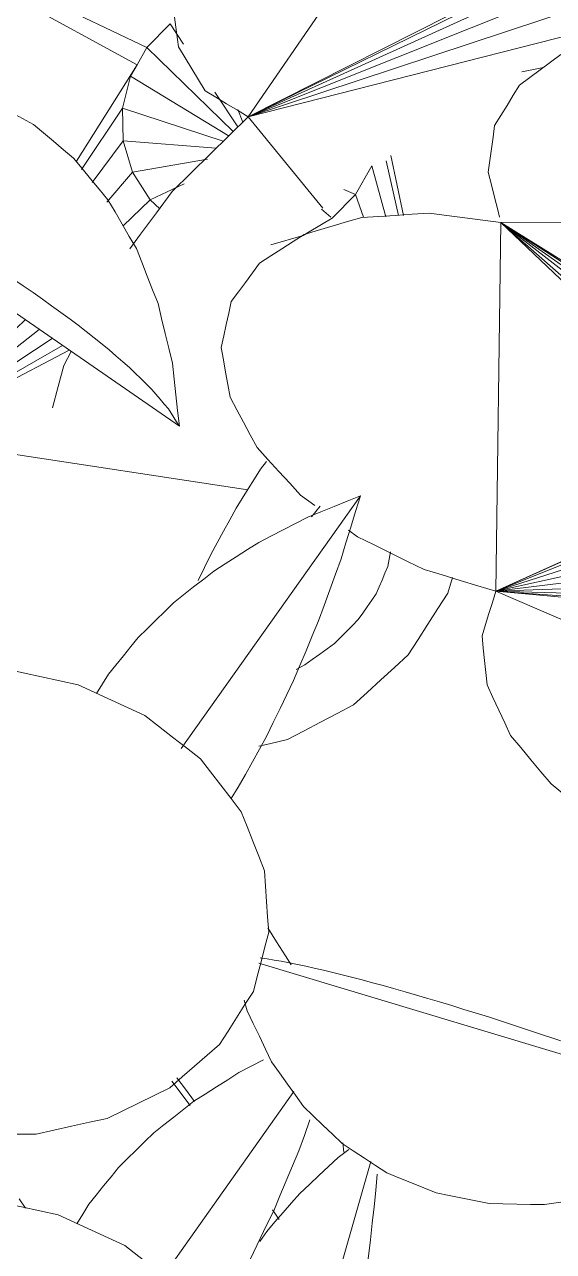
# Model space of a CAD drawing. Header units: metres. Extents: x -18.34 to -13.25, y -25.49 to -16.26.
# Drawn here: x -14.8534 to -14.819, y -21.0536 to -20.974 of the extents above; entities that cross this region are included whole.
import ezdxf

# ---------------------------------------------------------------- set-up
doc = ezdxf.new("R2010")
doc.units = ezdxf.units.M
doc.layers.add('Importações nas famílias', color=7, linetype='Continuous', lineweight=5)
doc.layers.add('Vegetação', color=7, linetype='Continuous', lineweight=5)

# ---------------------------------------------------------------- blocks, each defined once
blk = doc.blocks.new('Planta_pergolado_12200 - plantas pergolado_skp_Component_17-V3965-Pavimento 02 - Executivo')
at = {"layer": 'Importações nas famílias', "color": 9}
for p, q in [((0.015853, 0.108557), (0.027264, 0.129434)), ((0.016971, 0.107923), (0.027264, 0.129434)), ((-0.002661, 0.11296), (-0.006965, 0.121193)), ((-0.006864, 0.121243), (-0.002364, 0.113389)), ((-0.0067, 0.12133), (-0.001899, 0.114062)), ((-0.00655, 0.12154), (-0.001314, 0.114909)), ((-0.006395, 0.121772), (-0.000688, 0.115816)), ((-0.009007, 0.119233), (-0.011721, 0.101372)), ((0.009604, 0.112492), (0.015853, 0.108557)), ((0.008211, 0.111474), (0.010923, 0.109455)), ((0.009056, 0.112167), (0.013043, 0.109502)), ((0.006951, 0.110525), (0.00889, 0.108842)), ((0.005379, 0.109483), (0.007084, 0.107704)), ((0.00889, 0.108842), (0.010923, 0.109455)), ((0.010923, 0.109455), (0.010436, 0.103424)), ((0.010891, 0.102961), (0.013043, 0.109502)), ((0.010923, 0.109455), (0.013043, 0.109502)), ((0.013043, 0.109502), (0.015106, 0.108979)), ((0.007084, 0.107704), (0.00889, 0.108842)), ((0.00889, 0.108842), (0.009724, 0.103979)), ((0.015106, 0.108979), (0.011212, 0.102577)), ((0.015106, 0.108979), (0.015853, 0.108557)), ((0.015853, 0.108557), (0.016971, 0.107923)), ((0.0065, 0.107069), (0.007084, 0.107704)), ((0.00812, 0.105493), (0.007084, 0.107704)), ((0.011532, 0.10231), (0.016971, 0.107923)), ((0.016971, 0.107923), (0.018511, 0.106406)), ((0.017188, 0.105537), (0.018511, 0.106406)), ((0.011822, 0.102015), (0.014086, 0.103501)), ((0.012137, 0.101695), (0.012958, 0.102006)), ((0.004787, 0.097765), (0.004182, 0.099872)), ((0.00501, 0.097388), (0.004787, 0.097765)), ((0.00501, 0.097388), (0.005897, 0.095889)), ((0.006489, 0.096583), (0.005966, 0.09597)), ((0.005897, 0.095889), (0.007437, 0.094371)), ((0.007764, 0.095142), (0.007437, 0.094371)), ((0.005966, 0.093862), (0.007437, 0.094371)), ((0.007437, 0.094371), (0.009302, 0.093315)), ((0.009302, 0.093315), (0.005981, 0.09241)), ((0.009629, 0.092394), (0.00608, 0.091579)), ((0.006068, 0.091256), (0.00997, 0.092089)), ((-0.017405, 0.088077), (-0.018418, 0.088393)), ((0.015396, 0.083576), (0.015686, 0.082173))]:
    blk.add_line(p, q, dxfattribs=at)
at = {"layer": 'Importações nas famílias', "color": 9, "flags": 128}
for points in [[(-0.027922, 0.098786), (-0.028198, 0.09997), (-0.028355, 0.100643)], [(-0.025673, 0.0945), (-0.026235, 0.095571), (-0.026798, 0.096643), (-0.02736, 0.097715), (-0.027922, 0.098786)], [(-0.022431, 0.090955), (-0.023242, 0.091841), (-0.024052, 0.092727), (-0.024863, 0.093613), (-0.025673, 0.0945)], [(-0.018418, 0.088393), (-0.019422, 0.089033), (-0.020425, 0.089674), (-0.021428, 0.090314), (-0.022431, 0.090955)]]:
    blk.add_lwpolyline(points, dxfattribs=at)
blk = doc.blocks.new('Planta_pergolado_12200 - plantas pergolado_skp_Component_16-V3966-Pavimento 02 - Executivo')
blk.add_blockref('Planta_pergolado_12200 - plantas pergolado_skp_Component_17-V3965-Pavimento 02 - Executivo', (0, 0))
blk = doc.blocks.new('Planta_pergolado_12200 - plantas pergolado_skp_Component_17-V3996-Pavimento 02 - Executivo')
at = {"layer": 'Importações nas famílias', "color": 9}
for p, q in [((-0.002745, 0.112838), (-0.003658, 0.113303)), ((0.012483, 0.101343), (0.00655, 0.096496)), ((0.017869, 0.080178), (0.012483, 0.101343)), ((0.012483, 0.101343), (0.044688, 0.079162)), ((0.020381, 0.077448), (0.012483, 0.101343)), ((0.023173, 0.07455), (0.012483, 0.101343)), ((0.025738, 0.072095), (0.012483, 0.101343)), ((0.027212, 0.071278), (0.012483, 0.101343)), ((0.02768, 0.071269), (0.012483, 0.101343))]:
    blk.add_line(p, q, dxfattribs=at)
at = {"layer": 'Importações nas famílias', "color": 9, "flags": 128}
for points in [[(-0.003658, 0.113303), (-0.005025, 0.113676), (-0.006393, 0.114049)], [(0.007629, 0.106276), (0.006245, 0.107302), (0.00486, 0.108328), (0.003922, 0.109023)], [(0.012483, 0.101343), (0.011269, 0.102577), (0.010056, 0.10381), (0.008843, 0.105043), (0.007629, 0.106276)], [(0.017021, 0.105862), (0.016307, 0.105432), (0.015593, 0.105002), (0.014879, 0.104572), (0.014165, 0.104142)], [(0.020855, 0.106387), (0.019897, 0.106256), (0.018938, 0.106125), (0.01798, 0.105993), (0.017021, 0.105862)], [(0.014165, 0.104142), (0.013745, 0.103442), (0.013324, 0.102742), (0.012903, 0.102043), (0.012483, 0.101343)]]:
    blk.add_lwpolyline(points, dxfattribs=at)
blk = doc.blocks.new('Planta_pergolado_12200 - plantas pergolado_skp_Component_16-V3997-Pavimento 02 - Executivo')
blk.add_blockref('Planta_pergolado_12200 - plantas pergolado_skp_Component_17-V3996-Pavimento 02 - Executivo', (0, 0))
blk = doc.blocks.new('Planta_pergolado_12200 - plantas pergolado_skp_-V4002-Pavimento 02 - Executivo')
blk.add_blockref('Planta_pergolado_12200 - plantas pergolado_skp_Component_16-V3997-Pavimento 02 - Executivo', (0, 0))
blk = doc.blocks.new('Planta_pergolado_12200 - plantas pergolado_skp_-V4003-Pavimento 02 - Executivo')
for name in ['Planta_pergolado_12200 - plantas pergolado_skp_Component_16-V3966-Pavimento 02 - Executivo', 'Planta_pergolado_12200 - plantas pergolado_skp_-V4002-Pavimento 02 - Executivo']:
    blk.add_blockref(name, (0, 0))
blk = doc.blocks.new('Planta_pergolado_12200 - plantas pergolado_skp_-V4061-Pavimento 02 - Executivo')
blk.add_blockref('Planta_pergolado_12200 - plantas pergolado_skp_-V4003-Pavimento 02 - Executivo', (0, 0))
blk = doc.blocks.new('Planta_pergolado_12200 - plantas pergolado_skp_Component_12-V3136-Pavimento 02 - Executivo')
at = {"layer": 'Importações nas famílias', "color": 9}
for p, q in [((-0.050755, 0.098371), (-0.062878, 0.106973)), ((-0.066127, 0.103743), (-0.065405, 0.103273))]:
    blk.add_line(p, q, dxfattribs=at)
at = {"layer": 'Importações nas famílias', "color": 9, "flags": 128}
for points in [[(-0.05807, 0.111694), (-0.0587, 0.112082), (-0.05933, 0.112471)], [(-0.055678, 0.109763), (-0.056276, 0.110245), (-0.056874, 0.110728), (-0.057472, 0.111211), (-0.05807, 0.111694)], [(-0.053439, 0.107477), (-0.053999, 0.108049), (-0.054558, 0.10862), (-0.055118, 0.109191), (-0.055678, 0.109763)], [(-0.051379, 0.104862), (-0.051894, 0.105516), (-0.052409, 0.106169), (-0.052924, 0.106823), (-0.053439, 0.107477)], [(-0.049521, 0.101946), (-0.049986, 0.102675), (-0.05045, 0.103404), (-0.050915, 0.104133), (-0.051379, 0.104862)], [(-0.065405, 0.103273), (-0.064581, 0.102813), (-0.063757, 0.102354), (-0.062933, 0.101895), (-0.062109, 0.101436)], [(-0.048703, 0.100354), (-0.049112, 0.10115), (-0.049521, 0.101946)], [(-0.062109, 0.101436), (-0.061203, 0.100998), (-0.060296, 0.100561), (-0.059389, 0.100123), (-0.058482, 0.099685)], [(-0.058482, 0.099685), (-0.057514, 0.099279), (-0.056545, 0.098874), (-0.055577, 0.098468), (-0.054608, 0.098062)], [(-0.054608, 0.098062), (-0.053601, 0.097697), (-0.052594, 0.097333)]]:
    blk.add_lwpolyline(points, dxfattribs=at)
blk = doc.blocks.new('Planta_pergolado_12200 - plantas pergolado_skp_Component_17-V4069-Pavimento 02 - Executivo')
at = {"layer": 'Importações nas famílias', "color": 9, "flags": 128}
for points in [[(-0.057728, 0.118422), (-0.057985, 0.117235), (-0.058242, 0.116048), (-0.058499, 0.114861), (-0.058755, 0.113674)], [(-0.058755, 0.113674), (-0.059252, 0.112591), (-0.059748, 0.111509), (-0.060245, 0.110427), (-0.060741, 0.109345)], [(-0.060741, 0.109345), (-0.061444, 0.108441), (-0.062146, 0.107537), (-0.062848, 0.106634), (-0.06355, 0.10573)]]:
    blk.add_lwpolyline(points, dxfattribs=at)
blk = doc.blocks.new('Planta_pergolado_12200 - plantas pergolado_skp_Component_16-V4070-Pavimento 02 - Executivo')
for name in ['Planta_pergolado_12200 - plantas pergolado_skp_Component_17-V4069-Pavimento 02 - Executivo', 'Planta_pergolado_12200 - plantas pergolado_skp_Component_12-V3136-Pavimento 02 - Executivo']:
    blk.add_blockref(name, (0, 0))
blk = doc.blocks.new('Planta_pergolado_12200 - plantas pergolado_skp_Component_12-V2197-Pavimento 02 - Executivo')
at = {"layer": 'Importações nas famílias', "color": 9}
for p, q in [((-0.086693, -0.06914), (-0.076813, -0.101936)), ((-0.079222, -0.102892), (-0.079904, -0.102694))]:
    blk.add_line(p, q, dxfattribs=at)
at = {"layer": 'Importações nas famílias', "color": 9, "flags": 128}
for points in [[(-0.088995, -0.072515), (-0.08842, -0.071671), (-0.087844, -0.070827), (-0.087269, -0.069984), (-0.086693, -0.06914)], [(-0.086693, -0.06914), (-0.086338, -0.070067), (-0.085982, -0.070993), (-0.085626, -0.07192), (-0.08527, -0.072846)], [(-0.090752, -0.076072), (-0.090313, -0.075183), (-0.089873, -0.074293), (-0.089434, -0.073404), (-0.088995, -0.072515)], [(-0.08527, -0.072846), (-0.084929, -0.073767), (-0.084588, -0.074688), (-0.084247, -0.075609), (-0.083905, -0.076529)], [(-0.091922, -0.079729), (-0.091629, -0.078815), (-0.091337, -0.077901), (-0.091044, -0.076986), (-0.090752, -0.076072)], [(-0.083905, -0.076529), (-0.083582, -0.077434), (-0.083259, -0.078338), (-0.082936, -0.079243), (-0.082613, -0.080147)], [(-0.092478, -0.083399), (-0.092339, -0.082482), (-0.0922, -0.081564), (-0.092061, -0.080647), (-0.091922, -0.079729)], [(-0.082613, -0.080147), (-0.082312, -0.081026), (-0.082011, -0.081904), (-0.08171, -0.082783), (-0.081409, -0.083661)], [(-0.092407, -0.086997), (-0.092425, -0.086098), (-0.092442, -0.085198), (-0.09246, -0.084299), (-0.092478, -0.083399)], [(-0.081409, -0.083661), (-0.081133, -0.084504), (-0.080858, -0.085346), (-0.080582, -0.086188), (-0.080306, -0.087031)], [(-0.091711, -0.090438), (-0.091885, -0.089578), (-0.092059, -0.088718), (-0.092233, -0.087858), (-0.092407, -0.086997)], [(-0.080306, -0.087031), (-0.080058, -0.087828), (-0.079811, -0.088625), (-0.079563, -0.089422), (-0.079316, -0.09022)], [(-0.090405, -0.093641), (-0.090732, -0.092841), (-0.091058, -0.09204), (-0.091384, -0.091239), (-0.091711, -0.090438)], [(-0.079316, -0.09022), (-0.079099, -0.090963), (-0.078883, -0.091706), (-0.078666, -0.092449), (-0.07845, -0.093192)], [(-0.088522, -0.096532), (-0.088993, -0.095809), (-0.089464, -0.095087), (-0.089934, -0.094364), (-0.090405, -0.093641)], [(-0.07845, -0.093192), (-0.078267, -0.093872), (-0.078084, -0.094553), (-0.077901, -0.095233), (-0.077718, -0.095914)], [(-0.077718, -0.095914), (-0.07757, -0.096525), (-0.077423, -0.097135), (-0.077275, -0.097746), (-0.077128, -0.098357)], [(-0.086104, -0.099042), (-0.086708, -0.098414), (-0.087313, -0.097787), (-0.087917, -0.097159), (-0.088522, -0.096532)], [(-0.077128, -0.098357), (-0.077017, -0.09889), (-0.076907, -0.099424), (-0.076797, -0.099958), (-0.076686, -0.100492)], [(-0.083208, -0.101112), (-0.083932, -0.100594), (-0.084656, -0.100077), (-0.08538, -0.099559), (-0.086104, -0.099042)], [(-0.076686, -0.100492), (-0.076614, -0.100943), (-0.076542, -0.101394), (-0.07647, -0.101846)], [(-0.079904, -0.102694), (-0.08073, -0.102298), (-0.081556, -0.101903), (-0.082382, -0.101507), (-0.083208, -0.101112)]]:
    blk.add_lwpolyline(points, dxfattribs=at)
blk = doc.blocks.new('Planta_pergolado_12200 - plantas pergolado_skp_Component_12-V2214-Pavimento 02 - Executivo')
at = {"layer": 'Importações nas famílias', "color": 9}
for p, q in [((-0.086921, -0.102447), (-0.10331, -0.114075)), ((-0.106559, -0.110845), (-0.105837, -0.110375))]:
    blk.add_line(p, q, dxfattribs=at)
at = {"layer": 'Importações nas famílias', "color": 9, "flags": 128}
for points in [[(-0.091011, -0.103706), (-0.089989, -0.103391), (-0.088966, -0.103077), (-0.087944, -0.102762), (-0.086921, -0.102447)], [(-0.086921, -0.102447), (-0.08727, -0.103302), (-0.087619, -0.104156), (-0.087968, -0.10501), (-0.088317, -0.105864)], [(-0.095041, -0.105164), (-0.094033, -0.1048), (-0.093026, -0.104435), (-0.092019, -0.104071), (-0.091011, -0.103706)], [(-0.098914, -0.106788), (-0.097946, -0.106382), (-0.096978, -0.105976), (-0.096009, -0.10557), (-0.095041, -0.105164)], [(-0.088317, -0.105864), (-0.088726, -0.10666), (-0.089135, -0.107456), (-0.089544, -0.108252), (-0.089953, -0.109048)], [(-0.102542, -0.108538), (-0.101635, -0.108101), (-0.100728, -0.107663), (-0.099821, -0.107225), (-0.098914, -0.106788)], [(-0.105837, -0.110375), (-0.105013, -0.109916), (-0.104189, -0.109457), (-0.103366, -0.108998), (-0.102542, -0.108538)], [(-0.089953, -0.109048), (-0.090418, -0.109777), (-0.090882, -0.110506), (-0.091347, -0.111235), (-0.091812, -0.111964)], [(-0.091812, -0.111964), (-0.092326, -0.112618), (-0.092841, -0.113272), (-0.093356, -0.113926), (-0.093871, -0.11458)], [(-0.093871, -0.11458), (-0.094431, -0.115151), (-0.094991, -0.115722), (-0.09555, -0.116294), (-0.09611, -0.116865)], [(-0.09611, -0.116865), (-0.096708, -0.117348), (-0.097306, -0.117831), (-0.097904, -0.118313), (-0.098502, -0.118796)], [(-0.098502, -0.118796), (-0.099132, -0.119185), (-0.099762, -0.119573)]]:
    blk.add_lwpolyline(points, dxfattribs=at)
blk = doc.blocks.new('Planta_pergolado_12200 - plantas pergolado_skp_Component_17-V2223-Pavimento 02 - Executivo')
at = {"layer": 'Importações nas famílias', "color": 9, "flags": 128}
for points in [[(-0.040415, -0.100012), (-0.041375, -0.100262), (-0.042334, -0.100511), (-0.043294, -0.10076), (-0.044253, -0.101009)], [(-0.036441, -0.100279), (-0.037435, -0.100212), (-0.038428, -0.100146), (-0.039422, -0.100079), (-0.040415, -0.100012)], [(-0.032603, -0.101791), (-0.033563, -0.101413), (-0.034522, -0.101035), (-0.035482, -0.100657), (-0.036441, -0.100279)], [(-0.044253, -0.101009), (-0.045114, -0.101557), (-0.045974, -0.102105), (-0.046835, -0.102653), (-0.047695, -0.1032)], [(-0.029163, -0.104444), (-0.030023, -0.103781), (-0.030883, -0.103117), (-0.031743, -0.102454), (-0.032603, -0.101791)], [(-0.047695, -0.1032), (-0.048398, -0.10401), (-0.0491, -0.104819), (-0.049803, -0.105628), (-0.050506, -0.106438)], [(-0.026354, -0.108058), (-0.027056, -0.107155), (-0.027758, -0.106251), (-0.02846, -0.105347), (-0.029163, -0.104444)], [(-0.050506, -0.106438), (-0.051003, -0.107453), (-0.0515, -0.108469), (-0.051996, -0.109485), (-0.052493, -0.1105)], [(-0.024368, -0.112387), (-0.024864, -0.111305), (-0.025361, -0.110223), (-0.025857, -0.10914), (-0.026354, -0.108058)], [(-0.052493, -0.1105), (-0.052751, -0.111653), (-0.053008, -0.112805), (-0.053265, -0.113958), (-0.053523, -0.115111)], [(-0.02334, -0.117136), (-0.023597, -0.115949), (-0.023854, -0.114762), (-0.024111, -0.113574), (-0.024368, -0.112387)], [(-0.053523, -0.115111), (-0.053523, -0.116322), (-0.053523, -0.117533), (-0.053524, -0.118744), (-0.053524, -0.119956)]]:
    blk.add_lwpolyline(points, dxfattribs=at)
blk = doc.blocks.new('Planta_pergolado_12200 - plantas pergolado_skp_Component_16-V4087-Pavimento 02 - Executivo')
at = {"extrusion": (0, 0, -1), "zscale": -1, "rotation": 180}
for name, p in [('Planta_pergolado_12200 - plantas pergolado_skp_Component_17-V2223-Pavimento 02 - Executivo', (0, 0)), ('Planta_pergolado_12200 - plantas pergolado_skp_Component_12-V2214-Pavimento 02 - Executivo', (-0.07482, -0.008389)), ('Planta_pergolado_12200 - plantas pergolado_skp_Component_12-V2197-Pavimento 02 - Executivo', (-0.034388, -0.001286))]:
    blk.add_blockref(name, p, dxfattribs=at)
blk = doc.blocks.new('Planta_pergolado_12200 - plantas pergolado_skp_Component_12-V2229-Pavimento 02 - Executivo')
at = {"layer": 'Importações nas famílias', "color": 9}
for p, q in [((-0.057174, -0.093059), (-0.056107, -0.092972)), ((-0.055289, -0.093392), (-0.072366, -0.098279)), ((-0.054508, -0.094809), (-0.055042, -0.095508)), ((-0.073949, -0.095791), (-0.073138, -0.095581)), ((-0.059835, -0.100143), (-0.060486, -0.100589))]:
    blk.add_line(p, q, dxfattribs=at)
at = {"layer": 'Importações nas famílias', "color": 9, "flags": 128}
for points in [[(-0.061429, -0.093532), (-0.060365, -0.093414), (-0.059302, -0.093295), (-0.058238, -0.093177), (-0.057174, -0.093059)], [(-0.065572, -0.09412), (-0.064536, -0.093973), (-0.063501, -0.093826), (-0.062465, -0.093679), (-0.061429, -0.093532)], [(-0.069506, -0.094809), (-0.068522, -0.094637), (-0.067539, -0.094464), (-0.066556, -0.094292), (-0.065572, -0.09412)], [(-0.073138, -0.095581), (-0.07223, -0.095388), (-0.071322, -0.095195), (-0.070414, -0.095002), (-0.069506, -0.094809)], [(-0.055042, -0.095508), (-0.055621, -0.09613), (-0.056201, -0.096752), (-0.05678, -0.097373), (-0.05736, -0.097995)], [(-0.05736, -0.097995), (-0.057979, -0.098532), (-0.058597, -0.099069), (-0.059216, -0.099606), (-0.059835, -0.100143)]]:
    blk.add_lwpolyline(points, dxfattribs=at)
blk = doc.blocks.new('Planta_pergolado_12200 - plantas pergolado_skp_Component_17-V4090-Pavimento 02 - Executivo')
at = {"layer": 'Importações nas famílias', "color": 9}
blk.add_line((-0.057708, 0.116217), (-0.058329, 0.115786), dxfattribs=at)
blk = doc.blocks.new('Planta_pergolado_12200 - plantas pergolado_skp_Component_16-V4091-Pavimento 02 - Executivo')
blk.add_blockref('Planta_pergolado_12200 - plantas pergolado_skp_Component_17-V4090-Pavimento 02 - Executivo', (0, 0))
at = {"extrusion": (0, 0, -1), "zscale": -1, "rotation": 180}
blk.add_blockref('Planta_pergolado_12200 - plantas pergolado_skp_Component_12-V2229-Pavimento 02 - Executivo', (0, 0), dxfattribs=at)
blk = doc.blocks.new('Planta_pergolado_12200 - plantas pergolado_skp_-V4107-Pavimento 02 - Executivo')
for name in ['Planta_pergolado_12200 - plantas pergolado_skp_Component_16-V4070-Pavimento 02 - Executivo', 'Planta_pergolado_12200 - plantas pergolado_skp_Component_16-V4087-Pavimento 02 - Executivo', 'Planta_pergolado_12200 - plantas pergolado_skp_Component_16-V4091-Pavimento 02 - Executivo']:
    blk.add_blockref(name, (0, 0))
blk = doc.blocks.new('Planta_pergolado_12200 - plantas pergolado_skp_Component_12-V4125-Pavimento 02 - Executivo')
at = {"layer": 'Importações nas famílias', "color": 9}
for p, q in [((-0.050076, 0.106304), (-0.051662, 0.105114)), ((-0.058433, 0.099769), (-0.059044, 0.099337)), ((-0.054689, 0.095142), (-0.054071, 0.095207))]:
    blk.add_line(p, q, dxfattribs=at)
at = {"layer": 'Importações nas famílias', "color": 9, "flags": 128}
for points in [[(-0.049855, 0.105968), (-0.050604, 0.105416), (-0.051403, 0.104829)], [(-0.04253, 0.098552), (-0.041947, 0.098924), (-0.041045, 0.099498), (-0.040144, 0.100072)]]:
    blk.add_lwpolyline(points, dxfattribs=at)
blk = doc.blocks.new('Planta_pergolado_12200 - plantas pergolado_skp_Component_17-V2269-Pavimento 02 - Executivo')
at = {"layer": 'Importações nas famílias', "color": 9, "flags": 128}
for points in [[(-0.054512, -0.068086), (-0.054419, -0.066873), (-0.054325, -0.06566), (-0.054232, -0.064447)], [(-0.056102, -0.07268), (-0.055704, -0.071531), (-0.055307, -0.070383), (-0.05491, -0.069234), (-0.054512, -0.068086)], [(-0.058799, -0.076703), (-0.058125, -0.075697), (-0.05745, -0.074691), (-0.056776, -0.073686), (-0.056102, -0.07268)], [(-0.06242, -0.07988), (-0.061515, -0.079086), (-0.06061, -0.078291), (-0.059704, -0.077497), (-0.058799, -0.076703)], [(-0.066718, -0.081995), (-0.065644, -0.081466), (-0.064569, -0.080938), (-0.063495, -0.080409), (-0.06242, -0.07988)], [(-0.074961, -0.082635), (-0.073774, -0.082725), (-0.072587, -0.082815), (-0.0714, -0.082904)], [(-0.0714, -0.082904), (-0.07023, -0.082677), (-0.069059, -0.08245), (-0.067889, -0.082223), (-0.066718, -0.081995)]]:
    blk.add_lwpolyline(points, dxfattribs=at)
blk = doc.blocks.new('Planta_pergolado_12200 - plantas pergolado_skp_Component_16-V4126-Pavimento 02 - Executivo')
blk.add_blockref('Planta_pergolado_12200 - plantas pergolado_skp_Component_12-V4125-Pavimento 02 - Executivo', (0, 0))
at = {"extrusion": (0, 0, -1), "zscale": -1, "rotation": 180}
blk.add_blockref('Planta_pergolado_12200 - plantas pergolado_skp_Component_17-V2269-Pavimento 02 - Executivo', (0, 0), dxfattribs=at)
blk = doc.blocks.new('Planta_pergolado_12200 - plantas pergolado_skp_-V4144-Pavimento 02 - Executivo')
blk.add_blockref('Planta_pergolado_12200 - plantas pergolado_skp_Component_16-V4126-Pavimento 02 - Executivo', (0, 0))
blk = doc.blocks.new('Planta_pergolado_12200 - plantas pergolado_skp_Component_12-V2368-Pavimento 02 - Executivo')
at = {"layer": 'Importações nas famílias', "color": 9}
blk.add_line((0.011988, -0.134166), (-0.0076, -0.105809), dxfattribs=at)
at = {"layer": 'Importações nas famílias', "color": 9, "flags": 128}
for points in [[(-0.0076, -0.105809), (-0.006577, -0.105921), (-0.005554, -0.106032), (-0.004531, -0.106144), (-0.003508, -0.106255)], [(-0.006474, -0.106523), (-0.006756, -0.106344), (-0.007037, -0.106166), (-0.007319, -0.105988), (-0.0076, -0.105809)], [(-0.005201, -0.107603), (-0.005519, -0.107333), (-0.005837, -0.107063), (-0.006156, -0.106793), (-0.006474, -0.106523)], [(-0.003508, -0.106255), (-0.002539, -0.10649), (-0.001571, -0.106725), (-0.000602, -0.106959), (0.000366, -0.107194)], [(0.000366, -0.107194), (0.001257, -0.107546), (0.002148, -0.107898), (0.003039, -0.10825), (0.00393, -0.108602)], [(-0.003793, -0.109038), (-0.004145, -0.108679), (-0.004497, -0.10832), (-0.004849, -0.107961), (-0.005201, -0.107603)], [(-0.002266, -0.110811), (-0.002648, -0.110368), (-0.003029, -0.109925), (-0.003411, -0.109481), (-0.003793, -0.109038)], [(0.00393, -0.108602), (0.004722, -0.109064), (0.005515, -0.109525), (0.006307, -0.109987), (0.0071, -0.110448)], [(0.0071, -0.110448), (0.007776, -0.111008), (0.008451, -0.111568), (0.009127, -0.112128), (0.009803, -0.112688)], [(-0.000638, -0.112905), (-0.001045, -0.112381), (-0.001452, -0.111858), (-0.001859, -0.111335), (-0.002266, -0.110811)], [(0.001073, -0.115294), (0.000645, -0.114696), (0.000217, -0.114099), (-0.000211, -0.113502), (-0.000638, -0.112905)], [(0.009803, -0.112688), (0.010345, -0.113334), (0.010888, -0.113979), (0.011431, -0.114624), (0.011974, -0.11527)], [(0.002848, -0.117952), (0.002404, -0.117287), (0.00196, -0.116623), (0.001517, -0.115958), (0.001073, -0.115294)], [(0.011974, -0.11527), (0.012371, -0.115985), (0.012768, -0.116701), (0.013166, -0.117416), (0.013563, -0.118132)], [(0.004668, -0.12085), (0.004213, -0.120126), (0.003758, -0.119401), (0.003303, -0.118677), (0.002848, -0.117952)], [(0.013563, -0.118132), (0.013805, -0.118901), (0.014048, -0.11967), (0.01429, -0.120439), (0.014533, -0.121208)], [(0.006513, -0.123956), (0.006052, -0.12318), (0.005591, -0.122403), (0.00513, -0.121627), (0.004668, -0.12085)], [(0.014533, -0.121208), (0.014614, -0.122012), (0.014696, -0.122817), (0.014778, -0.123621), (0.01486, -0.124425)], [(0.008362, -0.127236), (0.007899, -0.126416), (0.007437, -0.125596), (0.006975, -0.124776), (0.006513, -0.123956)], [(0.01486, -0.124425), (0.014779, -0.125246), (0.014699, -0.126067), (0.014618, -0.126888), (0.014538, -0.127709)], [(0.010193, -0.130651), (0.009735, -0.129797), (0.009278, -0.128944), (0.00882, -0.12809), (0.008362, -0.127236)], [(0.014538, -0.127709), (0.014296, -0.128527), (0.014055, -0.129345), (0.013814, -0.130163), (0.013573, -0.130981)], [(0.011988, -0.134166), (0.01154, -0.133287), (0.011091, -0.132409), (0.010642, -0.13153), (0.010193, -0.130651)], [(0.013573, -0.130981), (0.013177, -0.131778), (0.012781, -0.132574), (0.012384, -0.13337), (0.011988, -0.134166)]]:
    blk.add_lwpolyline(points, dxfattribs=at)
blk = doc.blocks.new('Planta_pergolado_12200 - plantas pergolado_skp_Component_12-V2370-Pavimento 02 - Executivo')
at = {"layer": 'Importações nas famílias', "color": 9}
for p, q in [((-0.013476, -0.097241), (-0.01279, -0.096662)), ((-0.023379, -0.098225), (-0.023071, -0.097659)), ((-0.009877, -0.10016), (-0.01038, -0.100539))]:
    blk.add_line(p, q, dxfattribs=at)
at = {"layer": 'Importações nas famílias', "color": 9, "flags": 128}
for points in [[(-0.018466, -0.093036), (-0.018021, -0.092847), (-0.017575, -0.092657), (-0.017129, -0.092467), (-0.016684, -0.092277)], [(-0.016684, -0.092277), (-0.016215, -0.092189), (-0.015747, -0.092102)], [(-0.020137, -0.094196), (-0.01972, -0.093906), (-0.019302, -0.093616), (-0.018884, -0.093326), (-0.018466, -0.093036)], [(-0.021678, -0.095742), (-0.021293, -0.095356), (-0.020908, -0.094969), (-0.020523, -0.094582), (-0.020137, -0.094196)], [(-0.023071, -0.097659), (-0.022723, -0.09718), (-0.022375, -0.096701), (-0.022026, -0.096222), (-0.021678, -0.095742)], [(-0.01038, -0.100539), (-0.011014, -0.100937), (-0.011647, -0.101336), (-0.01228, -0.101735), (-0.012913, -0.102134)], [(-0.012913, -0.102134), (-0.013661, -0.102543), (-0.014409, -0.102952), (-0.015157, -0.103361), (-0.015905, -0.10377)], [(-0.015905, -0.10377), (-0.016751, -0.104179), (-0.017596, -0.104589)]]:
    blk.add_lwpolyline(points, dxfattribs=at)
blk = doc.blocks.new('Planta_pergolado_12200 - plantas pergolado_skp_Component_17-V4205-Pavimento 02 - Executivo')
at = {"layer": 'Importações nas famílias', "color": 9}
for p, q in [((-0.012741, 0.097015), (-0.012066, 0.09794)), ((-0.014766, 0.094241), (-0.01434, 0.094825)), ((-0.018298, 0.085269), (-0.027053, 0.065002)), ((-0.019242, 0.074796), (-0.018298, 0.085269)), ((-0.018298, 0.085269), (-0.019036, 0.07464)), ((-0.018298, 0.085269), (-0.018598, 0.07431)), ((-0.018298, 0.085269), (-0.016759, 0.072921)), ((-0.018298, 0.085269), (-0.015237, 0.071595)), ((-0.018298, 0.085269), (-0.013293, 0.069668)), ((-0.018298, 0.085269), (-0.011956, 0.069372)), ((-0.018298, 0.085269), (-0.010828, 0.068545)), ((-0.018298, 0.085269), (-0.010492, 0.068022)), ((-0.018298, 0.085269), (0.005628, 0.084945)), ((-0.018298, 0.085269), (-0.017861, 0.073753)), ((-0.010492, 0.068022), (0.005628, 0.084945)), ((-0.009988, 0.06724), (0.005628, 0.084945)), ((-0.009491, 0.065549), (0.005628, 0.084945)), ((-0.009372, 0.063586), (0.005628, 0.084945)), ((0.005628, 0.084945), (-0.009052, 0.062385)), ((0.005628, 0.084945), (-0.008811, 0.061736)), ((0.005669, 0.058816), (0.005628, 0.084945))]:
    blk.add_line(p, q, dxfattribs=at)
at = {"layer": 'Importações nas famílias', "color": 9, "flags": 128}
for points in [[(-0.005704, 0.102522), (-0.004897, 0.102665), (-0.00409, 0.102808), (-0.003283, 0.10295), (-0.002476, 0.103093)], [(-0.002476, 0.103093), (-0.001735, 0.102929), (-0.000994, 0.102766), (-0.000253, 0.102602), (0.000489, 0.102438)], [(-0.008975, 0.100765), (-0.008157, 0.101204), (-0.007339, 0.101643), (-0.006522, 0.102083), (-0.005704, 0.102522)], [(0.000489, 0.102438), (0.001114, 0.101979), (0.001738, 0.10152), (0.002363, 0.101061), (0.002988, 0.100602)], [(-0.012066, 0.09794), (-0.011293, 0.098646), (-0.01052, 0.099352), (-0.009747, 0.100058), (-0.008975, 0.100765)], [(0.002988, 0.100602), (0.003454, 0.099879), (0.003921, 0.099156), (0.004387, 0.098434), (0.004853, 0.097711)], [(0.004853, 0.097711), (0.005128, 0.096773), (0.005404, 0.095835), (0.005679, 0.094897), (0.005955, 0.09396)], [(-0.016892, 0.089919), (-0.01636, 0.090999), (-0.015829, 0.09208), (-0.015297, 0.09316), (-0.014766, 0.094241)], [(0.005955, 0.09396), (0.006021, 0.092871), (0.006087, 0.091783), (0.006153, 0.090694), (0.006219, 0.089606)], [(-0.018298, 0.085269), (-0.017947, 0.086432), (-0.017595, 0.087594), (-0.017243, 0.088757), (-0.016892, 0.089919)], [(0.006219, 0.089606), (0.006071, 0.088441), (0.005924, 0.087275), (0.005776, 0.08611), (0.005628, 0.084945)], [(-0.024378, 0.08584), (-0.02358, 0.085922), (-0.022782, 0.086004), (-0.021983, 0.086085), (-0.021185, 0.086167)], [(-0.021185, 0.086167), (-0.020464, 0.085942), (-0.019742, 0.085718), (-0.01902, 0.085494), (-0.018298, 0.085269)], [(-0.027658, 0.084313), (-0.026838, 0.084695), (-0.026018, 0.085077), (-0.025198, 0.085459), (-0.024378, 0.08584)], [(0.005966, 0.08503), (0.006442, 0.085149), (0.007255, 0.085352), (0.008069, 0.085556), (0.008882, 0.085759)], [(0.008882, 0.085759), (0.009641, 0.085656), (0.010399, 0.085554), (0.011158, 0.085451), (0.011917, 0.085348)], [(0.011917, 0.085348), (0.012569, 0.084947), (0.01322, 0.084545), (0.013872, 0.084143), (0.014524, 0.083741)], [(-0.030802, 0.081688), (-0.030016, 0.082345), (-0.02923, 0.083001), (-0.028444, 0.083657), (-0.027658, 0.084313)], [(0.014524, 0.083741), (0.015025, 0.083068), (0.015526, 0.082394), (0.016027, 0.08172), (0.016527, 0.081047)], [(-0.033597, 0.078146), (-0.032898, 0.079031), (-0.032199, 0.079917), (-0.031501, 0.080803), (-0.030802, 0.081688)]]:
    blk.add_lwpolyline(points, dxfattribs=at)
blk = doc.blocks.new('Planta_pergolado_12200 - plantas pergolado_skp_Component_16-V4206-Pavimento 02 - Executivo')
at = {"extrusion": (0, 0, -1), "rotation": 180}
for name, zscale in [('Planta_pergolado_12200 - plantas pergolado_skp_Component_12-V2368-Pavimento 02 - Executivo', -1), ('Planta_pergolado_12200 - plantas pergolado_skp_Component_12-V2370-Pavimento 02 - Executivo', -1.000000000000001)]:
    blk.add_blockref(name, (0, 0), dxfattribs=dict(at, zscale=zscale))
blk.add_blockref('Planta_pergolado_12200 - plantas pergolado_skp_Component_17-V4205-Pavimento 02 - Executivo', (0, 0))
blk = doc.blocks.new('Planta_pergolado_12200 - plantas pergolado_skp_-V4247-Pavimento 02 - Executivo')
blk.add_blockref('Planta_pergolado_12200 - plantas pergolado_skp_Component_16-V4206-Pavimento 02 - Executivo', (0, 0))
blk = doc.blocks.new('Planta_pergolado_12200 - plantas pergolado_skp_-V4293-Pavimento 02 - Executivo')
for name in ['Planta_pergolado_12200 - plantas pergolado_skp_-V4107-Pavimento 02 - Executivo', 'Planta_pergolado_12200 - plantas pergolado_skp_-V4247-Pavimento 02 - Executivo', 'Planta_pergolado_12200 - plantas pergolado_skp_-V4144-Pavimento 02 - Executivo']:
    blk.add_blockref(name, (0, 0))
blk = doc.blocks.new('Planta_pergolado_12200 - Planta_pergolado_12200-V4294-Pavimento 02 - Executivo')
for name in ['Planta_pergolado_12200 - plantas pergolado_skp_-V4293-Pavimento 02 - Executivo', 'Planta_pergolado_12200 - plantas pergolado_skp_-V4061-Pavimento 02 - Executivo']:
    blk.add_blockref(name, (0, 0))

msp = doc.modelspace()

# ---------------------------------------------------------------- block references
at = {"layer": 'Vegetação', "color": 9, "rotation": 89.99999999999997}
msp.add_blockref('Planta_pergolado_12200 - Planta_pergolado_12200-V4294-Pavimento 02 - Executivo', (-14.737518, -20.992449), dxfattribs=at)

doc.saveas('drawing.dxf')
